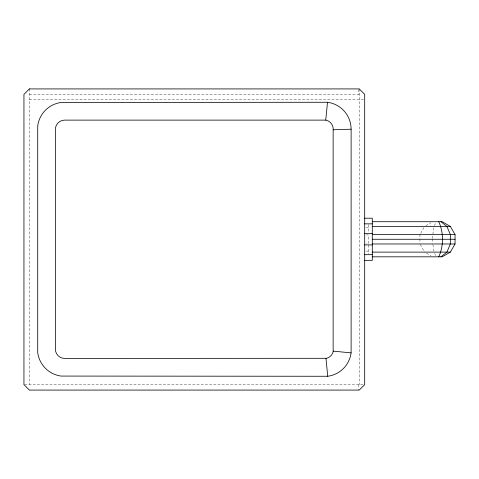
<?xml version="1.0" encoding="UTF-8"?>
<svg xmlns="http://www.w3.org/2000/svg" width="479" height="479" viewBox="0 0 479 479"><rect width="100%" height="100%" fill="white"/><g stroke="black" fill="none" stroke-linecap="round" stroke-linejoin="round"><path stroke-width="0.36" stroke-dasharray="2.4 1.8" d="M433.848 227.776L432.794 234.566L432.794 238.183M434.369 225.747L435.615 223.058M420.67 233.309L423.927 227.675M425.903 225.693L430.914 222.801M29.381 94.351L359.262 94.351M29.381 99.788L364.01 99.788M366.166 227.429L368.381 227.429M366.166 234.932L368.381 234.932L368.381 243.601L366.166 243.601M366.166 251.104L368.381 251.104M24.627 384.649L364.01 384.649M426.532 253.199L430.914 255.732M420.311 244.595L424.651 252.116M434.681 253.463L435.615 255.475M432.902 244.649L433.95 251.439M432.794 238.907L432.794 243.248M419.945 234.566L419.945 238.183M419.945 238.907L419.945 243.248M368.381 224.543L368.381 232.89M368.381 244.967L368.381 253.996M359.262 88.92L359.262 384.649M358.843 384.649L358.843 390.08M358.789 89.603L358.789 94.351M29.381 88.92L29.381 384.649"/><path stroke-width="0.72" d="M325.744 120.115L326.355 120.235A9.275 9.275 0 0 1 333.15 127.983L333.144 351.742A9.275 9.275 0 0 1 326.588 358.298L64.683 358.424A9.311 9.311 0 0 1 55.372 349.113L55.372 129.426A9.311 9.311 0 0 1 64.683 120.115L325.744 120.115L327.498 102.267L61.132 102.464A27.195 27.195 0 0 0 37.721 125.875L37.721 352.658A27.195 27.195 0 0 0 61.132 376.075L327.732 376.266A27.153 27.153 0 0 0 351.113 352.885L351.113 129.192A27.153 27.153 0 0 0 327.498 102.267M438.758 256.822C443.728 246.086 443.728 232.447 438.758 221.717M372.291 256.822L442.201 256.822L450.35 252.116L455.05 243.973L455.05 234.566L450.35 226.417L442.201 221.717L372.291 221.717M440.943 256.822L446.907 252.116L450.35 243.973L450.35 234.566L446.907 226.417L440.943 221.717M333.264 129.779L351.113 129.192M364.693 218.208L372.291 218.208L372.291 260.331L364.693 260.331M364.693 223.849L372.291 223.849M372.291 226.417L450.35 226.417M364.693 233.626L372.291 233.626M372.291 234.566L455.05 234.566M372.291 239.266L455.05 239.266M372.291 243.973L455.05 243.973M364.693 244.913L372.291 244.913M372.291 252.116L450.35 252.116M364.693 254.684L372.291 254.684M333.264 351.131L351.113 352.885M325.977 358.424L327.732 376.266M29.381 88.92L23.95 94.351L23.95 384.649L29.381 390.08L359.262 390.08L364.693 384.649L364.693 94.351L359.262 88.92L29.381 88.92"/></g></svg>
